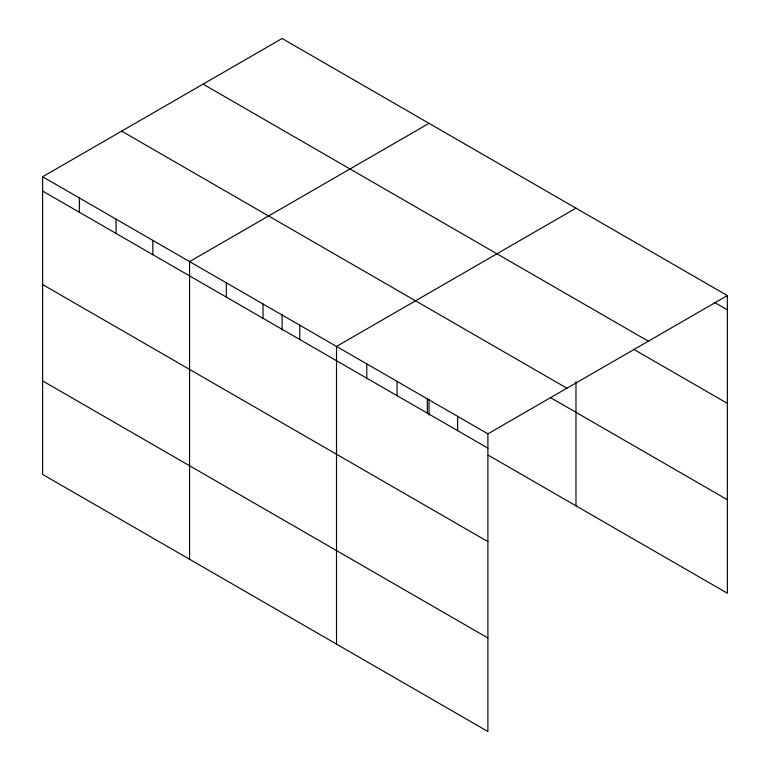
<?xml version="1.0" encoding="UTF-8"?>
<svg xmlns="http://www.w3.org/2000/svg" width="770" height="770" viewBox="0 0 770 770"><rect width="100%" height="100%" fill="white"/><g stroke="black" fill="none" stroke-linecap="round" stroke-linejoin="round"><path stroke-width="1.16" d="M42.629 176.763L487.901 433.837L487.901 731.5L42.629 474.426L42.629 176.763L282.099 38.5L727.371 295.574L727.371 593.237L488.228 455.166M429.044 123.335L189.564 261.598L189.564 559.261M575.979 208.169L336.509 346.433L336.509 644.095M487.901 433.837L727.371 295.574M714.252 302.292L727.371 309.867M203.068 84.123L648.35 341.206M633.508 349.185L727.371 403.384M121.65 131.131L566.932 388.215M550.473 397.589L727.371 499.73M42.629 191.047L487.901 448.121M42.629 284.563L487.901 541.637M42.629 380.909L487.901 637.984M575.979 381.776L575.979 505.832M457.621 416.358L457.621 430.642M429.044 399.418L429.044 415.001M427.34 398.879L427.34 413.163M397.06 381.391L397.06 395.684M366.789 363.912L366.789 378.195M299.771 325.219L299.771 339.512M282.099 314.583L282.099 330.166M263.032 304.015L263.032 318.299M226.303 282.802L226.303 297.095M152.826 240.384L152.826 254.678M116.097 219.18L116.097 233.464M79.358 197.967L79.358 212.26"/></g></svg>
